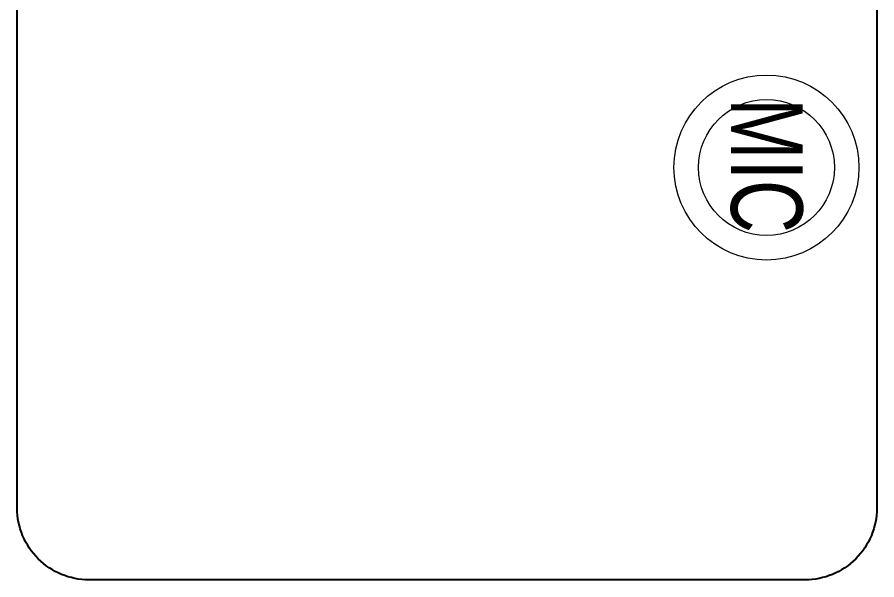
# Model space of a CAD drawing. Header units: feet. Extents: x 3453071 to 3457271, y -5471409 to -5447297.
# Drawn here: x 3453189 to 3453789, y -5458207 to -5457814 of the extents above; entities that cross this region are included whole.
import ezdxf

# ---------------------------------------------------------------- set-up
doc = ezdxf.new("R2010")
doc.units = ezdxf.units.FT
doc.header["$LTSCALE"] = 33
doc.header["$MEASUREMENT"] = 0
doc.layers.add('LENS-FURNITURE', color=13, linetype='Continuous', lineweight=9)
doc.layers.add('LK-EQPMT', color=3, linetype='Continuous', lineweight=18)
doc.layers.add('PDF_Geometry', color=7, linetype='Continuous')
doc.styles.get("Standard").update_dxf_attribs({"font": 'GILC____.TTF'})

# ---------------------------------------------------------------- blocks, each defined once
blk = doc.blocks.new('MOROTISED TABLE-TRIAL SET 950x600')
at = {"layer": 'PDF_Geometry', "lineweight": 25}
blk.add_lwpolyline([(415.5923622683621, 2.18279e-11), (550.0003704861738, 2.18279e-11, 0.4142524001247118), (599.9958994225599, 50.00260162355697), (599.9958994225599, 899.9973678589085, 0.4142518501714829), (550.0003704861738, 950.0000000000218), (50.00260613718999, 950.0000000000218, 0.4142929195148918), (4.605390131e-07, 899.9973678589085), (4.605390131e-07, 50.00260162355697, 0.414163635492108), (50.00260613718999, 2.18279e-11), (415.5923622683621, 2.18279e-11)], format="xyb", dxfattribs=at)
blk = doc.blocks.new('MIC')
at = {"layer": 'LK-EQPMT', "ltscale": 12}
for radius in [64.54701859105262, 47.40596281792385]:
    blk.add_circle((234.5401449967176, 64.54701859102352), radius, dxfattribs=at)
at = {"layer": 'LK-EQPMT', "ltscale": 12, "insert": (233.2398255821317, 64.46170233917655), "char_height": 50, "attachment_point": 5}
blk.add_mtext_dynamic_manual_height_columns('MIC', width=466.4796511627907, gutter_width=12.5, heights=[0], dxfattribs=at)

msp = doc.modelspace()

# ---------------------------------------------------------------- block references
at = {"rotation": 270}
msp.add_blockref('MIC', (3453646.955533561, -5457684.710365362, 17940.12951759458), dxfattribs=at)
at = {"layer": 'LENS-FURNITURE', "xscale": -1, "rotation": 180}
msp.add_blockref('MOROTISED TABLE-TRIAL SET 950x600', (3453188.521523234, -5457256.953279153, 17940.12951759458), dxfattribs=at)

doc.saveas('drawing.dxf')
